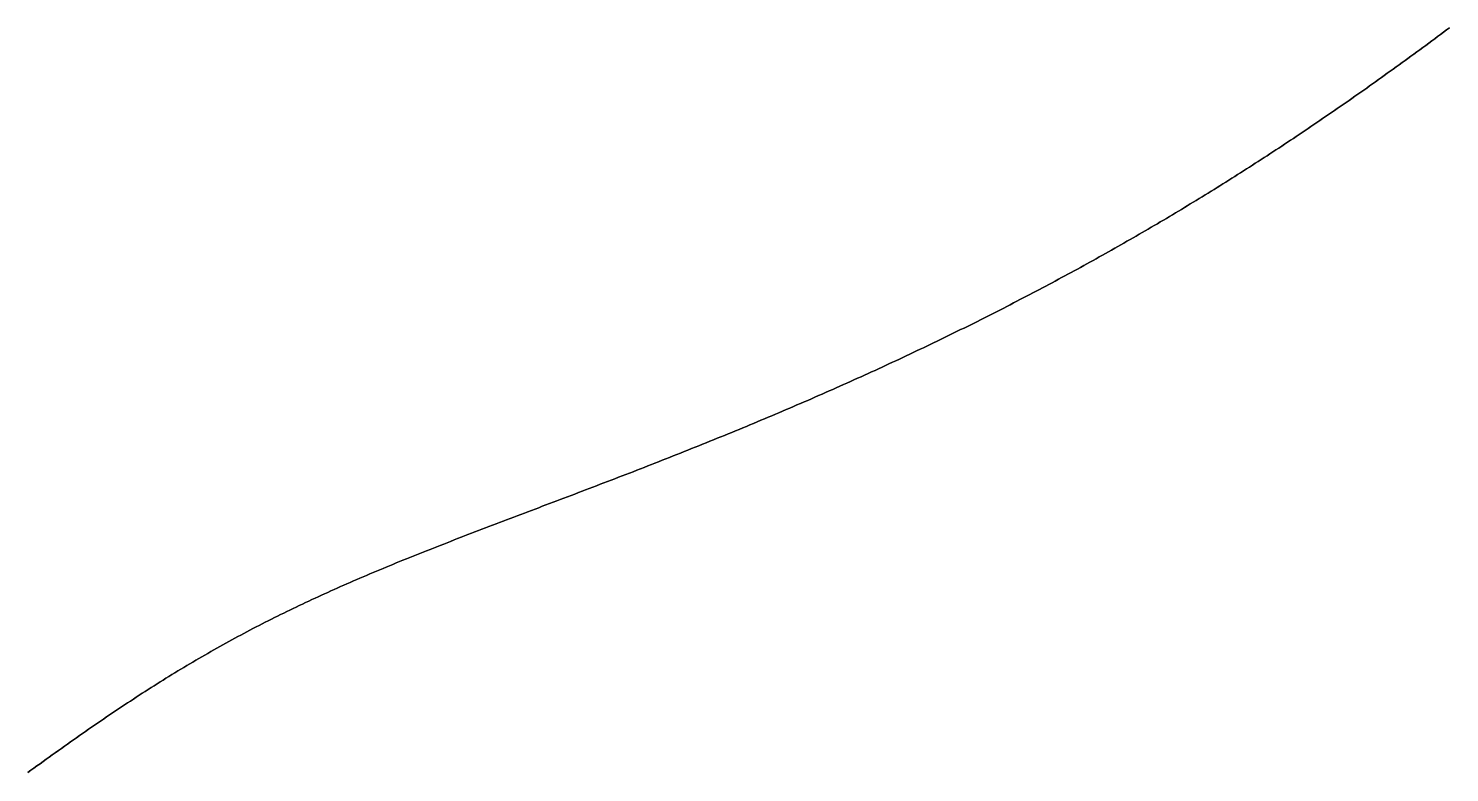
# Model space of a CAD drawing. Header units: inches. Extents: x 130170 to 284068, y 377793 to 804530.
# Drawn here: x 259998.8 to 260052.4, y 743847.4 to 743875.5 of the extents above; entities that cross this region are included whole.
import ezdxf

# ---------------------------------------------------------------- set-up
doc = ezdxf.new("R2010")
doc.units = ezdxf.units.IN
doc.header["$MEASUREMENT"] = 0
doc.layers.add('muni_il', color=7, linetype='Continuous')

msp = doc.modelspace()

# ---------------------------------------------------------------- linework, layer by layer
at = {"layer": 'muni_il'}
for points in [[(259998.728, 743847.384), (259998.844, 743847.469), (259998.96, 743847.553), (259999.076, 743847.636), (259999.192, 743847.72), (259999.307, 743847.803), (259999.423, 743847.886), (259999.538, 743847.969), (259999.653, 743848.051), (259999.768, 743848.133), (259999.883, 743848.215), (259999.997, 743848.297), (260000.112, 743848.378), (260000.226, 743848.459), (260000.34, 743848.54), (260000.454, 743848.62), (260000.568, 743848.7), (260000.682, 743848.78), (260000.796, 743848.859), (260000.909, 743848.938), (260001.023, 743849.017), (260001.136, 743849.096), (260001.25, 743849.174), (260001.363, 743849.251), (260001.476, 743849.329), (260001.589, 743849.406), (260001.702, 743849.483), (260001.815, 743849.559), (260001.927, 743849.635), (260002.04, 743849.711), (260002.153, 743849.786), (260002.265, 743849.862), (260002.378, 743849.936), (260002.49, 743850.011), (260002.602, 743850.085), (260002.715, 743850.158), (260002.827, 743850.231), (260002.939, 743850.304), (260003.051, 743850.377), (260003.163, 743850.449), (260003.276, 743850.521), (260003.388, 743850.593), (260003.5, 743850.664), (260003.612, 743850.735), (260003.724, 743850.805), (260003.836, 743850.875), (260003.948, 743850.945), (260004.061, 743851.014), (260004.173, 743851.083), (260004.285, 743851.152), (260004.397, 743851.22), (260004.509, 743851.288), (260004.622, 743851.356), (260004.734, 743851.423), (260004.847, 743851.49), (260004.959, 743851.557), (260005.072, 743851.623), (260005.185, 743851.689), (260005.297, 743851.754), (260005.41, 743851.82), (260005.523, 743851.885), (260005.636, 743851.949), (260005.749, 743852.013), (260005.863, 743852.077), (260005.976, 743852.141), (260006.09, 743852.204), (260006.203, 743852.267), (260006.317, 743852.33), (260006.431, 743852.392), (260006.545, 743852.454), (260006.659, 743852.516), (260006.774, 743852.577), (260006.888, 743852.638), (260007.003, 743852.699), (260007.118, 743852.759), (260007.233, 743852.82), (260007.348, 743852.88), (260007.463, 743852.939), (260007.579, 743852.999), (260007.695, 743853.057), (260007.811, 743853.116), (260007.927, 743853.175), (260008.043, 743853.233), (260008.16, 743853.291), (260008.277, 743853.349), (260008.394, 743853.407), (260008.511, 743853.464), (260008.628, 743853.521), (260008.746, 743853.578), (260008.864, 743853.634), (260008.982, 743853.691), (260009.101, 743853.747), (260009.219, 743853.803), (260009.338, 743853.858), (260009.457, 743853.914), (260009.577, 743853.969), (260009.696, 743854.024), (260009.816, 743854.079), (260009.936, 743854.133), (260010.056, 743854.188), (260010.177, 743854.242), (260010.298, 743854.296), (260010.419, 743854.35), (260010.541, 743854.404), (260010.662, 743854.458), (260010.784, 743854.511), (260010.906, 743854.564), (260011.029, 743854.618), (260011.152, 743854.67), (260011.275, 743854.723), (260011.398, 743854.776), (260011.522, 743854.829), (260011.645, 743854.881), (260011.77, 743854.933), (260011.894, 743854.986), (260012.019, 743855.038), (260012.144, 743855.09), (260012.269, 743855.142), (260012.394, 743855.193), (260012.52, 743855.245), (260012.646, 743855.297), (260012.772, 743855.348), (260012.899, 743855.4), (260013.026, 743855.451), (260013.153, 743855.502), (260013.28, 743855.553), (260013.408, 743855.604), (260013.536, 743855.656), (260013.664, 743855.707), (260013.792, 743855.758), (260013.921, 743855.809), (260014.05, 743855.859), (260014.179, 743855.91), (260014.309, 743855.961), (260014.438, 743856.012), (260014.568, 743856.063), (260014.698, 743856.113), (260014.829, 743856.164), (260014.959, 743856.215), (260015.09, 743856.265), (260015.221, 743856.316), (260015.353, 743856.367), (260015.484, 743856.417), (260015.616, 743856.468), (260015.748, 743856.519), (260015.881, 743856.569), (260016.013, 743856.62), (260016.146, 743856.671), (260016.279, 743856.721), (260016.412, 743856.772), (260016.545, 743856.823), (260016.679, 743856.874), (260016.813, 743856.925), (260016.946, 743856.976), (260017.081, 743857.026), (260017.215, 743857.077), (260017.349, 743857.128), (260017.484, 743857.179), (260017.619, 743857.23), (260017.754, 743857.282), (260017.889, 743857.333), (260018.025, 743857.384), (260018.16, 743857.435), (260018.296, 743857.487), (260018.432, 743857.538), (260018.567, 743857.59), (260018.704, 743857.641), (260018.84, 743857.693), (260018.976, 743857.745), (260019.113, 743857.796), (260019.249, 743857.848), (260019.386, 743857.9), (260019.523, 743857.952), (260019.66, 743858.004), (260019.797, 743858.057), (260019.934, 743858.109), (260020.071, 743858.161), (260020.209, 743858.214), (260020.346, 743858.266), (260020.484, 743858.319), (260020.622, 743858.372), (260020.759, 743858.424), (260020.897, 743858.477), (260021.035, 743858.53), (260021.173, 743858.583), (260021.311, 743858.637), (260021.449, 743858.69), (260021.587, 743858.743), (260021.725, 743858.797), (260021.863, 743858.851), (260022.001, 743858.904), (260022.14, 743858.958), (260022.278, 743859.012), (260022.416, 743859.066), (260022.554, 743859.12), (260022.693, 743859.174), (260022.831, 743859.229), (260022.969, 743859.283), (260023.108, 743859.338), (260023.246, 743859.393), (260023.384, 743859.447), (260023.523, 743859.502), (260023.661, 743859.558), (260023.799, 743859.613), (260023.937, 743859.668), (260024.076, 743859.723), (260024.214, 743859.779), (260024.352, 743859.834), (260024.49, 743859.89), (260024.628, 743859.946), (260024.766, 743860.002), (260024.904, 743860.058), (260025.042, 743860.114), (260025.179, 743860.17), (260025.317, 743860.227), (260025.455, 743860.283), (260025.592, 743860.34), (260025.73, 743860.397), (260025.867, 743860.454), (260026.004, 743860.51), (260026.142, 743860.568), (260026.279, 743860.625), (260026.416, 743860.682), (260026.553, 743860.739), (260026.689, 743860.797), (260026.826, 743860.854), (260026.963, 743860.912), (260027.099, 743860.97), (260027.235, 743861.028), (260027.372, 743861.086), (260027.508, 743861.144), (260027.644, 743861.202), (260027.779, 743861.261), (260027.915, 743861.319), (260028.05, 743861.378), (260028.186, 743861.436), (260028.321, 743861.495), (260028.456, 743861.554), (260028.591, 743861.613), (260028.726, 743861.672), (260028.861, 743861.731), (260028.995, 743861.79), (260029.129, 743861.85), (260029.263, 743861.909), (260029.397, 743861.968), (260029.531, 743862.028), (260029.665, 743862.088), (260029.798, 743862.148), (260029.931, 743862.207), (260030.064, 743862.268), (260030.197, 743862.328), (260030.33, 743862.388), (260030.462, 743862.448), (260030.594, 743862.508), (260030.727, 743862.569), (260030.858, 743862.629), (260030.99, 743862.69), (260031.122, 743862.75), (260031.253, 743862.811), (260031.384, 743862.872), (260031.515, 743862.933), (260031.646, 743862.994), (260031.776, 743863.055), (260031.906, 743863.116), (260032.036, 743863.178), (260032.166, 743863.239), (260032.296, 743863.3), (260032.425, 743863.362), (260032.554, 743863.423), (260032.683, 743863.485), (260032.812, 743863.546), (260032.94, 743863.608), (260033.069, 743863.67), (260033.197, 743863.732), (260033.324, 743863.794), (260033.452, 743863.856), (260033.579, 743863.918), (260033.707, 743863.98), (260033.833, 743864.043), (260033.96, 743864.105), (260034.087, 743864.167), (260034.213, 743864.23), (260034.339, 743864.292), (260034.465, 743864.355), (260034.59, 743864.418), (260034.715, 743864.48), (260034.84, 743864.543), (260034.965, 743864.606), (260035.09, 743864.669), (260035.214, 743864.732), (260035.338, 743864.795), (260035.462, 743864.858), (260035.586, 743864.921), (260035.709, 743864.984), (260035.833, 743865.048), (260035.956, 743865.111), (260036.078, 743865.175), (260036.201, 743865.238), (260036.323, 743865.302), (260036.446, 743865.365), (260036.567, 743865.429), (260036.689, 743865.493), (260036.81, 743865.557), (260036.932, 743865.62), (260037.053, 743865.684), (260037.173, 743865.749), (260037.294, 743865.813), (260037.414, 743865.877), (260037.534, 743865.941), (260037.654, 743866.005), (260037.774, 743866.07), (260037.893, 743866.134), (260038.013, 743866.199), (260038.132, 743866.263), (260038.25, 743866.328), (260038.369, 743866.393), (260038.487, 743866.457), (260038.606, 743866.522), (260038.724, 743866.587), (260038.842, 743866.652), (260038.959, 743866.718), (260039.077, 743866.783), (260039.194, 743866.848), (260039.311, 743866.913), (260039.428, 743866.979), (260039.544, 743867.044), (260039.661, 743867.11), (260039.777, 743867.176), (260039.893, 743867.241), (260040.009, 743867.307), (260040.125, 743867.373), (260040.241, 743867.439), (260040.356, 743867.505), (260040.471, 743867.571), (260040.586, 743867.638), (260040.701, 743867.704), (260040.816, 743867.771), (260040.931, 743867.837), (260041.045, 743867.904), (260041.159, 743867.971), (260041.273, 743868.038), (260041.388, 743868.105), (260041.501, 743868.172), (260041.615, 743868.239), (260041.729, 743868.306), (260041.842, 743868.374), (260041.956, 743868.441), (260042.069, 743868.509), (260042.182, 743868.577), (260042.295, 743868.644), (260042.408, 743868.712), (260042.52, 743868.781), (260042.633, 743868.849), (260042.745, 743868.917), (260042.858, 743868.986), (260042.97, 743869.054), (260043.082, 743869.123), (260043.194, 743869.192), (260043.306, 743869.261), (260043.418, 743869.33), (260043.53, 743869.399), (260043.642, 743869.468), (260043.753, 743869.538), (260043.865, 743869.608), (260043.976, 743869.678), (260044.088, 743869.747), (260044.199, 743869.818), (260044.31, 743869.888), (260044.421, 743869.958), (260044.533, 743870.029), (260044.644, 743870.099), (260044.755, 743870.17), (260044.866, 743870.241), (260044.977, 743870.312), (260045.088, 743870.384), (260045.198, 743870.455), (260045.309, 743870.527), (260045.42, 743870.599), (260045.531, 743870.671), (260045.641, 743870.743), (260045.752, 743870.815), (260045.863, 743870.888), (260045.973, 743870.96), (260046.084, 743871.033), (260046.195, 743871.106), (260046.305, 743871.179), (260046.416, 743871.253), (260046.526, 743871.326), (260046.637, 743871.4), (260046.747, 743871.474), (260046.858, 743871.548), (260046.968, 743871.622), (260047.079, 743871.697), (260047.19, 743871.772), (260047.3, 743871.846), (260047.411, 743871.921), (260047.521, 743871.997), (260047.632, 743872.072), (260047.742, 743872.148), (260047.853, 743872.223), (260047.964, 743872.299), (260048.074, 743872.376), (260048.185, 743872.452), (260048.296, 743872.529), (260048.407, 743872.605), (260048.517, 743872.682), (260048.628, 743872.76), (260048.739, 743872.837), (260048.85, 743872.914), (260048.961, 743872.992), (260049.072, 743873.07), (260049.183, 743873.149), (260049.294, 743873.227), (260049.405, 743873.306), (260049.516, 743873.384), (260049.628, 743873.463), (260049.739, 743873.543), (260049.85, 743873.622), (260049.961, 743873.702), (260050.073, 743873.782), (260050.184, 743873.862), (260050.296, 743873.942), (260050.407, 743874.022), (260050.519, 743874.103), (260050.631, 743874.184), (260050.742, 743874.265), (260050.854, 743874.346), (260050.966, 743874.428), (260051.078, 743874.509), (260051.19, 743874.591), (260051.302, 743874.673), (260051.414, 743874.755), (260051.526, 743874.838), (260051.638, 743874.92), (260051.751, 743875.003), (260051.863, 743875.086), (260051.975, 743875.17), (260052.088, 743875.253), (260052.2, 743875.337), (260052.312, 743875.42), (260052.425, 743875.504)], [(260052.425, 743875.504), (260052.312, 743875.42), (260052.2, 743875.337), (260052.088, 743875.253), (260051.975, 743875.17), (260051.863, 743875.086), (260051.751, 743875.003), (260051.638, 743874.92), (260051.526, 743874.838), (260051.414, 743874.755), (260051.302, 743874.673), (260051.19, 743874.591), (260051.078, 743874.509), (260050.966, 743874.428), (260050.854, 743874.346), (260050.742, 743874.265), (260050.631, 743874.184), (260050.519, 743874.103), (260050.407, 743874.022), (260050.296, 743873.942), (260050.184, 743873.862), (260050.073, 743873.782), (260049.961, 743873.702), (260049.85, 743873.622), (260049.739, 743873.543), (260049.628, 743873.463), (260049.516, 743873.384), (260049.405, 743873.306), (260049.294, 743873.227), (260049.183, 743873.149), (260049.072, 743873.07), (260048.961, 743872.992), (260048.85, 743872.914), (260048.739, 743872.837), (260048.628, 743872.76), (260048.517, 743872.682), (260048.407, 743872.605), (260048.296, 743872.529), (260048.185, 743872.452), (260048.074, 743872.376), (260047.964, 743872.299), (260047.853, 743872.223), (260047.742, 743872.148), (260047.632, 743872.072), (260047.521, 743871.997), (260047.411, 743871.921), (260047.3, 743871.846), (260047.19, 743871.772), (260047.079, 743871.697), (260046.968, 743871.622), (260046.858, 743871.548), (260046.747, 743871.474), (260046.637, 743871.4), (260046.526, 743871.326), (260046.416, 743871.253), (260046.305, 743871.179), (260046.195, 743871.106), (260046.084, 743871.033), (260045.973, 743870.96), (260045.863, 743870.888), (260045.752, 743870.815), (260045.641, 743870.743), (260045.531, 743870.671), (260045.42, 743870.599), (260045.309, 743870.527), (260045.198, 743870.455), (260045.088, 743870.384), (260044.977, 743870.312), (260044.866, 743870.241), (260044.755, 743870.17), (260044.644, 743870.099), (260044.533, 743870.029), (260044.421, 743869.958), (260044.31, 743869.888), (260044.199, 743869.818), (260044.088, 743869.747), (260043.976, 743869.678), (260043.865, 743869.608), (260043.753, 743869.538), (260043.642, 743869.468), (260043.53, 743869.399), (260043.418, 743869.33), (260043.306, 743869.261), (260043.194, 743869.192), (260043.082, 743869.123), (260042.97, 743869.054), (260042.858, 743868.986), (260042.745, 743868.917), (260042.633, 743868.849), (260042.52, 743868.781), (260042.408, 743868.712), (260042.295, 743868.644), (260042.182, 743868.577), (260042.069, 743868.509), (260041.956, 743868.441), (260041.842, 743868.374), (260041.729, 743868.306), (260041.615, 743868.239), (260041.501, 743868.172), (260041.388, 743868.105), (260041.273, 743868.038), (260041.159, 743867.971), (260041.045, 743867.904), (260040.931, 743867.837), (260040.816, 743867.771), (260040.701, 743867.704), (260040.586, 743867.638), (260040.471, 743867.571), (260040.356, 743867.505), (260040.241, 743867.439), (260040.125, 743867.373), (260040.009, 743867.307), (260039.893, 743867.241), (260039.777, 743867.176), (260039.661, 743867.11), (260039.544, 743867.044), (260039.428, 743866.979), (260039.311, 743866.913), (260039.194, 743866.848), (260039.077, 743866.783), (260038.959, 743866.718), (260038.842, 743866.652), (260038.724, 743866.587), (260038.606, 743866.522), (260038.487, 743866.457), (260038.369, 743866.393), (260038.25, 743866.328), (260038.132, 743866.263), (260038.013, 743866.199), (260037.893, 743866.134), (260037.774, 743866.07), (260037.654, 743866.005), (260037.534, 743865.941), (260037.414, 743865.877), (260037.294, 743865.813), (260037.173, 743865.749), (260037.053, 743865.684), (260036.932, 743865.62), (260036.81, 743865.557), (260036.689, 743865.493), (260036.567, 743865.429), (260036.446, 743865.365), (260036.323, 743865.302), (260036.201, 743865.238), (260036.078, 743865.175), (260035.956, 743865.111), (260035.833, 743865.048), (260035.709, 743864.984), (260035.586, 743864.921), (260035.462, 743864.858), (260035.338, 743864.795), (260035.214, 743864.732), (260035.09, 743864.669), (260034.965, 743864.606), (260034.84, 743864.543), (260034.715, 743864.48), (260034.59, 743864.418), (260034.465, 743864.355), (260034.339, 743864.292), (260034.213, 743864.23), (260034.087, 743864.167), (260033.96, 743864.105), (260033.833, 743864.043), (260033.707, 743863.98), (260033.579, 743863.918), (260033.452, 743863.856), (260033.324, 743863.794), (260033.197, 743863.732), (260033.069, 743863.67), (260032.94, 743863.608), (260032.812, 743863.546), (260032.683, 743863.485), (260032.554, 743863.423), (260032.425, 743863.362), (260032.296, 743863.3), (260032.166, 743863.239), (260032.036, 743863.178), (260031.906, 743863.116), (260031.776, 743863.055), (260031.646, 743862.994), (260031.515, 743862.933), (260031.384, 743862.872), (260031.253, 743862.811), (260031.122, 743862.75), (260030.99, 743862.69), (260030.858, 743862.629), (260030.727, 743862.569), (260030.594, 743862.508), (260030.462, 743862.448), (260030.33, 743862.388), (260030.197, 743862.328), (260030.064, 743862.268), (260029.931, 743862.207), (260029.798, 743862.148), (260029.665, 743862.088), (260029.531, 743862.028), (260029.397, 743861.968), (260029.263, 743861.909), (260029.129, 743861.85), (260028.995, 743861.79), (260028.861, 743861.731), (260028.726, 743861.672), (260028.591, 743861.613), (260028.456, 743861.554), (260028.321, 743861.495), (260028.186, 743861.436), (260028.05, 743861.378), (260027.915, 743861.319), (260027.779, 743861.261), (260027.644, 743861.202), (260027.508, 743861.144), (260027.372, 743861.086), (260027.235, 743861.028), (260027.099, 743860.97), (260026.963, 743860.912), (260026.826, 743860.854), (260026.689, 743860.797), (260026.553, 743860.739), (260026.416, 743860.682), (260026.279, 743860.625), (260026.142, 743860.568), (260026.004, 743860.51), (260025.867, 743860.454), (260025.73, 743860.397), (260025.592, 743860.34), (260025.455, 743860.283), (260025.317, 743860.227), (260025.179, 743860.17), (260025.042, 743860.114), (260024.904, 743860.058), (260024.766, 743860.002), (260024.628, 743859.946), (260024.49, 743859.89), (260024.352, 743859.834), (260024.214, 743859.779), (260024.076, 743859.723), (260023.937, 743859.668), (260023.799, 743859.613), (260023.661, 743859.558), (260023.523, 743859.502), (260023.384, 743859.447), (260023.246, 743859.393), (260023.108, 743859.338), (260022.969, 743859.283), (260022.831, 743859.229), (260022.693, 743859.174), (260022.554, 743859.12), (260022.416, 743859.066), (260022.278, 743859.012), (260022.14, 743858.958), (260022.001, 743858.904), (260021.863, 743858.851), (260021.725, 743858.797), (260021.587, 743858.743), (260021.449, 743858.69), (260021.311, 743858.637), (260021.173, 743858.583), (260021.035, 743858.53), (260020.897, 743858.477), (260020.759, 743858.424), (260020.622, 743858.372), (260020.484, 743858.319), (260020.346, 743858.266), (260020.209, 743858.214), (260020.071, 743858.161), (260019.934, 743858.109), (260019.797, 743858.057), (260019.66, 743858.004), (260019.523, 743857.952), (260019.386, 743857.9), (260019.249, 743857.848), (260019.113, 743857.796), (260018.976, 743857.745), (260018.84, 743857.693), (260018.704, 743857.641), (260018.567, 743857.59), (260018.432, 743857.538), (260018.296, 743857.487), (260018.16, 743857.435), (260018.025, 743857.384), (260017.889, 743857.333), (260017.754, 743857.282), (260017.619, 743857.23), (260017.484, 743857.179), (260017.349, 743857.128), (260017.215, 743857.077), (260017.081, 743857.026), (260016.946, 743856.976), (260016.813, 743856.925), (260016.679, 743856.874), (260016.545, 743856.823), (260016.412, 743856.772), (260016.279, 743856.721), (260016.146, 743856.671), (260016.013, 743856.62), (260015.881, 743856.569), (260015.748, 743856.519), (260015.616, 743856.468), (260015.484, 743856.417), (260015.353, 743856.367), (260015.221, 743856.316), (260015.09, 743856.265), (260014.959, 743856.215), (260014.829, 743856.164), (260014.698, 743856.113), (260014.568, 743856.063), (260014.438, 743856.012), (260014.309, 743855.961), (260014.179, 743855.91), (260014.05, 743855.859), (260013.921, 743855.809), (260013.792, 743855.758), (260013.664, 743855.707), (260013.536, 743855.656), (260013.408, 743855.604), (260013.28, 743855.553), (260013.153, 743855.502), (260013.026, 743855.451), (260012.899, 743855.4), (260012.772, 743855.348), (260012.646, 743855.297), (260012.52, 743855.245), (260012.394, 743855.193), (260012.269, 743855.142), (260012.144, 743855.09), (260012.019, 743855.038), (260011.894, 743854.986), (260011.77, 743854.933), (260011.645, 743854.881), (260011.522, 743854.829), (260011.398, 743854.776), (260011.275, 743854.723), (260011.152, 743854.67), (260011.029, 743854.618), (260010.906, 743854.564), (260010.784, 743854.511), (260010.662, 743854.458), (260010.541, 743854.404), (260010.419, 743854.35), (260010.298, 743854.296), (260010.177, 743854.242), (260010.056, 743854.188), (260009.936, 743854.133), (260009.816, 743854.079), (260009.696, 743854.024), (260009.577, 743853.969), (260009.457, 743853.914), (260009.338, 743853.858), (260009.219, 743853.803), (260009.101, 743853.747), (260008.982, 743853.691), (260008.864, 743853.634), (260008.746, 743853.578), (260008.628, 743853.521), (260008.511, 743853.464), (260008.394, 743853.407), (260008.277, 743853.349), (260008.16, 743853.291), (260008.043, 743853.233), (260007.927, 743853.175), (260007.811, 743853.116), (260007.695, 743853.057), (260007.579, 743852.999), (260007.463, 743852.939), (260007.348, 743852.88), (260007.233, 743852.82), (260007.118, 743852.759), (260007.003, 743852.699), (260006.888, 743852.638), (260006.774, 743852.577), (260006.659, 743852.516), (260006.545, 743852.454), (260006.431, 743852.392), (260006.317, 743852.33), (260006.203, 743852.267), (260006.09, 743852.204), (260005.976, 743852.141), (260005.863, 743852.077), (260005.749, 743852.013), (260005.636, 743851.949), (260005.523, 743851.885), (260005.41, 743851.82), (260005.297, 743851.754), (260005.185, 743851.689), (260005.072, 743851.623), (260004.959, 743851.557), (260004.847, 743851.49), (260004.734, 743851.423), (260004.622, 743851.356), (260004.509, 743851.288), (260004.397, 743851.22), (260004.285, 743851.152), (260004.173, 743851.083), (260004.061, 743851.014), (260003.948, 743850.945), (260003.836, 743850.875), (260003.724, 743850.805), (260003.612, 743850.735), (260003.5, 743850.664), (260003.388, 743850.593), (260003.276, 743850.521), (260003.163, 743850.449), (260003.051, 743850.377), (260002.939, 743850.304), (260002.827, 743850.231), (260002.715, 743850.158), (260002.602, 743850.085), (260002.49, 743850.011), (260002.378, 743849.936), (260002.265, 743849.862), (260002.153, 743849.786), (260002.04, 743849.711), (260001.927, 743849.635), (260001.815, 743849.559), (260001.702, 743849.483), (260001.589, 743849.406), (260001.476, 743849.329), (260001.363, 743849.251), (260001.25, 743849.174), (260001.136, 743849.096), (260001.023, 743849.017), (260000.909, 743848.938), (260000.796, 743848.859), (260000.682, 743848.78), (260000.568, 743848.7), (260000.454, 743848.62), (260000.34, 743848.54), (260000.226, 743848.459), (260000.112, 743848.378), (259999.997, 743848.297), (259999.883, 743848.215), (259999.768, 743848.133), (259999.653, 743848.051), (259999.538, 743847.969), (259999.423, 743847.886), (259999.307, 743847.803), (259999.192, 743847.72), (259999.076, 743847.636), (259998.96, 743847.553), (259998.844, 743847.469), (259998.728, 743847.384)]]:
    msp.add_lwpolyline(points, dxfattribs=at)

doc.saveas('drawing.dxf')
